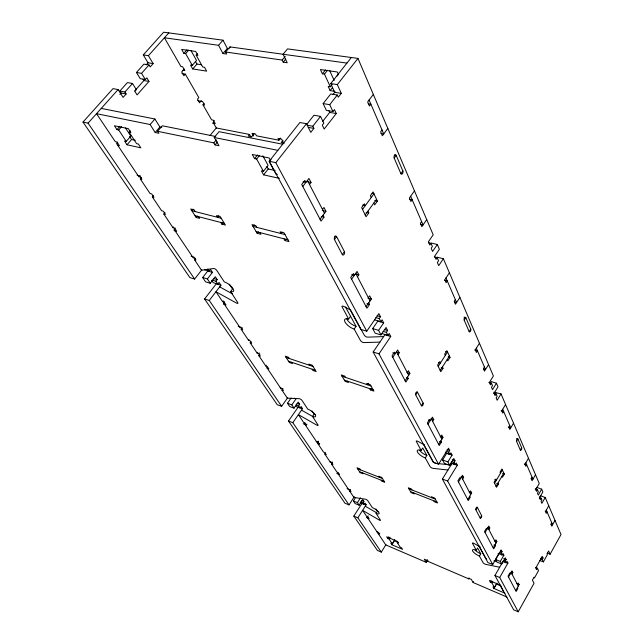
<?xml version="1.0" encoding="UTF-8"?>
<svg xmlns="http://www.w3.org/2000/svg" width="644" height="644" viewBox="0 0 644 644"><rect width="100%" height="100%" fill="white"/><g stroke="black" fill="none" stroke-linecap="round" stroke-linejoin="round"><path stroke-width="0.97" d="M503.181 561.085L494.946 575.503L513.646 609.804L518.219 611.8L534.005 583.303L532.427 580.123L534.061 577.177L534.456 577.974L538.521 570.648L537.362 568.225L535.526 567.477M547.36 553.156L550.097 554.243L561.013 534.528L545.218 497.49L540.485 495.759L539.237 497.949M537.362 568.225L536.541 569.69L535.76 568.064L542.272 556.368L543.037 558.01L542.224 559.467L543.367 561.906L547.384 554.669L547.006 553.856L548.608 550.966L550.097 554.243M517.414 584.494L518.259 582.981L519.104 584.607L515.715 590.653M551.844 523.017L551.039 524.449L551.787 526.172L554.999 520.433M508.51 576.976L511.98 570.842L512.849 572.524L511.988 574.046M548.752 505.79L545.46 511.602L546.233 513.381L547.054 511.932L545.186 511.231M502.988 561.552L506.168 562.856L507.045 561.31L507.939 563.033L499.712 577.507L518.219 611.8M545.218 497.49L541.886 503.35L541.089 501.531L541.926 500.058L541.137 498.223L539.551 497.643M504.944 593.205L493.868 588.455L495.952 584.784M493.868 588.455L492.99 586.885L494.487 587.521L496.999 583.11M506.168 562.856L505.266 561.125L506.152 559.58L505.25 557.833L501.7 564.047L500.324 561.431L503.89 555.209L502.98 553.438L502.087 554.999L498.078 553.365M535.446 489.963L536.895 487.444L541.668 489.174L538.287 495.075L537.482 493.207L538.328 491.726L537.523 489.851L535.124 488.981M494.487 587.521L491.847 582.764L490.342 582.128L491.187 580.646M491.847 582.764L492.692 581.282M541.137 498.223L540.292 499.696L539.495 497.852L542.86 491.96L541.668 489.174M492.716 564.547L447.636 481.036L457.329 465.218L452.08 463.302L442.388 479.056L487.886 562.542L492.716 564.547L501.137 549.887L502.062 551.667L501.169 553.228L502.087 554.999M537.523 489.851L536.669 491.34L535.848 489.456L539.261 483.523L501.04 393.911L493.908 392.212M501.7 564.047L496.918 562.075L495.526 559.459L499.092 553.252M507.061 597.101L473.107 582.49L473.606 581.629M493.207 547.923L496.854 541.612L495.912 539.785L494.995 541.363M535.51 474.741L532.057 480.714L531.22 478.782L532.089 477.285M495.035 544.768L495.51 545.677L493.682 548.833L484.57 531.533L486.453 528.322L486.945 529.271M427.254 560.666L426.256 562.333L424.283 559.209L427.036 560.393L427.527 561.174L468.848 578.908L469.267 578.191M479.426 556.078L480.754 553.792L477.566 547.972L476.222 550.274A6.255 1.868 31.1 0 0 472.64 551.039A6.255 1.868 31.1 0 0 479.426 556.078L483.064 562.671A1.86 0.547 31 0 0 485.648 564.345L499.664 567.243M485.069 532.483L488.82 526.076L489.802 527.975L488.868 529.569M528.491 458.262L524.949 464.324L525.818 466.328L526.695 464.807L524.24 463.946M496.049 486.268L503.825 473.123M497.925 483.097L498.408 484.111L496.54 487.275L494.093 482.203L495.977 479.023L496.468 480.046L494.793 479.434M500.525 473.195L500.042 472.165L501.918 469.017L504.3 474.145L502.441 477.285L501.966 476.27M480.174 518.034L481.607 515.603L477.317 507.343A1.513 0.676 -69.6 0 0 476.198 507.81A1.513 0.676 -69.6 0 0 475.86 509.782L480.174 518.034A1.497 0.66 -69.5 0 0 481.277 517.551A1.497 0.66 -69.5 0 0 481.607 515.603M521.672 447.749L520.32 450.043L516.544 441.317A1.465 0.644 -71.5 0 1 516.891 439.361A1.465 0.644 -71.5 0 1 517.921 439.007L521.672 447.749A1.449 0.628 -71.3 0 1 521.334 449.673A1.449 0.628 -71.3 0 1 520.32 450.043M475.86 509.782L477.317 507.343M516.544 441.317L517.921 439.007L516.665 438.58M494.584 483.217L502.392 470.048M427.527 561.174L427.946 560.473M469.613 492.523L470.611 490.881L471.682 492.958L467.729 499.551M509.79 425.676L508.857 427.238L509.806 429.427L513.534 423.205M427.036 560.393L427.455 559.692M462.642 479.112L463.656 477.446L462.537 475.28L458.464 481.978M505.572 404.529L501.74 410.84L502.723 413.11L503.68 411.532L501.096 410.695M450.76 463.076L455.139 464.678L456.177 462.988L457.329 465.218M501.04 393.911L497.144 400.262L496.13 397.92L497.112 396.326L496.089 393.967L493.473 393.138M449.673 465.282L447.886 461.901L452.088 455.091L446.791 453.183L442.589 459.961L444.384 463.342L449.673 465.282L453.851 458.496L455.018 460.75L453.98 462.44L455.139 464.678M494.85 393.838L495.824 392.26M496.089 393.967L495.107 395.569L494.085 393.202L498.021 386.811L496.484 383.228L491.219 381.586L490.229 383.18M445.431 452.909L449.858 454.503L450.913 452.804L452.088 455.091M496.484 383.228L492.531 389.628L491.493 387.229L492.483 385.619L491.444 383.204L488.796 382.383M438.572 464.227L378.994 353.846L390.739 336.506L384.903 334.743L373.15 352.01L433.235 462.263L438.572 464.227L448.522 448.2L449.721 450.51L448.667 452.209L449.858 454.503M491.444 383.204L490.446 384.814L489.392 382.391L493.393 375.959L443.394 258.727L437.582 257.294L435.634 257.528M392.204 543.761L389.057 539.004L387.728 538.432L386.666 536.838L397.38 541.387L398.427 542.989L397.082 542.417L400.198 547.183L401.534 547.754L402.556 549.332L391.922 544.768L390.884 543.198L392.204 543.761L394.74 539.68M391.922 544.768L394.45 540.694L397.992 542.2M387.728 538.432L388.751 536.798M389.057 539.004L390.079 537.362M381.304 552.125L357.839 517.8L366.154 504.816L362.137 503.165L353.822 516.11L377.408 550.427L381.304 552.125L385.941 544.663M438.636 444.344L442.959 437.437L441.728 435.054L440.641 436.777M488.555 364.625L484.497 371.113L483.411 368.61L484.433 366.983M440.802 440.882L441.422 442.066L439.256 445.519L427.35 422.915L429.588 419.405L430.24 420.653L428.413 420.025M425.281 457.964L426.851 455.461L422.738 447.95L421.144 450.47A7.036 2.431 32.4 0 0 417.513 452.128A7.036 2.431 32.4 0 0 425.281 457.964L429.967 466.449A2.085 0.708 32.2 0 0 432.889 468.333L447.942 470.023M426.256 562.333L385.78 544.921L378.02 533.353L378.455 532.669M378.02 533.353L379.34 533.908L379.767 533.232M432.639 421.385L433.75 419.638L432.462 417.151L428.002 424.163M366.46 517.534L369.125 518.645L367.998 516.979L366.661 516.416L362.604 510.362L379.002 519.917A1.723 0.483 32.8 0 0 380.499 520.263L376.096 513.365L377.44 511.247L375.927 508.937M368.102 515.876L367.225 517.253L377.489 532.548M479.45 343.276L475.272 349.853L476.399 352.453L477.446 350.811L474.725 350.006M366.154 504.816L365.019 503.101L364.134 504.485L362.991 502.771L363.884 501.378L362.741 499.647L359.151 505.226L355.118 503.552L353.363 500.96L355.424 497.78M442.396 366.943L443.032 368.279L440.802 371.725L437.59 365.059L439.836 361.59L440.48 362.934L438.62 362.363M445.318 355.472L444.682 354.12L446.912 350.682L450.035 357.412L447.83 360.833L447.202 359.497M359.151 505.226L357.412 502.626L360.495 497.836M421.401 405.712L423.116 403.047L417.449 392.156A1.731 0.902 -71.7 0 0 416.064 392.502A1.731 0.902 -71.7 0 0 415.71 394.836L421.401 405.712A1.707 0.877 -71.4 0 0 422.762 405.35A1.707 0.877 -71.4 0 0 423.116 403.047M464.203 320.165L465.829 317.653A1.674 0.837 -74.1 0 0 464.574 317.87A1.674 0.837 -74.1 0 0 464.203 320.165L469.138 331.579L470.74 329.084L465.829 317.653L463.978 317.138M438.234 366.404L447.54 352.035L445.68 351.479M298.212 407.064L288.48 421.047L344.959 503.214L349.024 504.904L354.337 496.693M440.166 370.405L449.415 356.076M415.71 394.836L417.449 392.156M376.096 513.365A5.82 1.666 32.9 0 0 378.809 512.374A5.82 1.666 32.9 0 0 372.304 507.585L367.861 500.807A1.763 0.515 33 0 0 365.381 499.197L353.894 497.377L349.628 491.018L350.545 489.609M407.258 372.546L408.449 370.735L409.874 373.496L405.124 380.725M455.332 299.629L454.213 301.328L455.461 304.209L459.913 297.447M407.499 377.102L408.216 378.479L405.841 382.093L392.027 355.866L394.49 352.188L395.247 353.637L392.776 352.864M332.489 462.585L331.523 464.034L332.924 464.582L331.636 462.666L332.119 461.941M397.976 354.683L399.2 352.856L397.702 349.974L392.784 357.307M331.636 462.666L330.235 462.118L330.718 461.394M330.235 462.118L324.809 454.02L325.542 452.933M368.449 383.301L367.458 384.774L366.718 383.478L370.252 384.661L373.914 391.109L370.397 389.918L371.379 388.453M449.407 272.815L444.811 279.665L446.123 282.668L447.266 280.961L444.392 280.212M382.085 333.6L387.938 335.363L389.185 333.512L390.739 336.506M318.136 441.124L317.146 442.589L304.234 423.35M319.738 443.41L319.239 444.143L317.886 442.13L318.386 441.39M324.809 454.02L326.218 454.575L324.906 452.603L323.489 452.056L317.822 443.595L318.313 442.863M443.394 258.727L438.725 265.626L437.373 262.511L438.548 260.78L437.196 257.648L434.273 256.924M387.938 335.363L386.368 332.352L387.632 330.501L386.062 327.474L380.99 334.92L375.114 333.141L372.691 328.585L377.803 321.155L383.695 322.894L378.592 330.356L380.99 334.92M437.196 257.648L436.012 259.379L434.644 256.232L439.377 249.292L437.332 244.511L431.456 243.102M436.801 258.437L437.582 257.294M374.913 319.939L380.821 321.686L382.101 319.818L383.695 322.894M437.332 244.511L432.575 251.458L431.19 248.262L432.382 246.515L430.989 243.287L428.461 242.683M380.821 321.686L379.219 318.587L380.499 316.719L378.889 313.604L366.766 331.193L360.825 329.398L269.2 161.266L299.887 122.513L306.488 123.712L310.77 132.366L313.878 128.398L312.815 126.24L307.18 125.218M430.989 243.287L429.79 245.034L428.381 241.798L433.195 234.81L357.967 58.395L287.514 48.896L283.086 54.249L287.224 62.766L283.215 62.186L282.177 60.069L225.585 52.003L229.964 46.899L346.931 63.096M303.219 423.752L306.383 424.943L306.898 424.195M306.383 424.943L304.966 422.834L303.525 422.295L298.397 414.647L316.582 424.992A1.932 0.62 34.3 0 0 318.16 425.225L312.541 416.459L314.119 414.173L311.994 410.912M379.888 342.109L363.788 342.576A2.399 0.95 34.6 0 1 360.423 340.426L354.168 329.084L356.068 326.347L345.426 306.938M295.733 406.396L300.08 407.982L301.126 406.485L302.559 408.658L292.819 422.681L349.024 504.904M291.152 397.992L287.457 403.257L289.671 406.541L294.034 408.143L298.236 402.122L299.685 404.311L298.639 405.809L300.08 407.982M366.082 306.625L371.363 299.058L369.688 295.821L368.368 297.713M426.731 219.636L421.82 226.672L420.363 223.315L421.595 221.544M368.73 302.833L369.567 304.435L366.927 308.226L350.706 277.435L353.451 273.579L354.345 275.286L351.729 274.577M294.034 408.143L291.829 404.851L296.047 398.813L294.3 398.185M354.168 329.084A8.13 3.268 35 0 1 345.087 322.161A8.13 3.268 35 0 1 348.629 319.038L350.553 316.293M204.575 298.977L209.26 300.45L220.948 285.26L216.255 283.851L204.575 298.977L277.25 404.714L281.645 406.332L287.747 397.654M312.541 416.459A6.545 2.117 34.5 0 0 315.125 414.615A6.545 2.117 34.5 0 0 307.727 409.117L302.068 400.488A1.988 0.652 34.8 0 0 299.283 398.692L287.361 398.193L281.943 390.119L283.022 388.59M357.476 276.751L358.837 274.843L357.074 271.446L351.6 279.134M414.462 190.882L409.383 198.014L410.912 201.54L412.176 199.753L409.576 199.189M267.131 368.279L268.846 368.875L267.236 366.476L265.739 365.953L266.302 365.18M334.461 239.56L336.619 236.63A2.045 1.232 -76.5 0 0 334.824 236.726A2.045 1.232 -76.5 0 0 334.461 239.56L342.31 254.549L344.419 251.635L336.619 236.63L334.767 236.163M394.184 158.11L396.181 155.389A1.988 1.127 -79.4 0 0 394.571 155.325A1.988 1.127 -79.4 0 0 394.184 158.11L400.914 173.671L402.87 170.974L396.181 155.389L394.305 155.027M365.18 214.935L376.547 199.318M367.925 211.168L368.795 212.987L366.058 216.754L361.646 207.609L364.415 203.826L365.293 205.669L362.62 205.066M371.242 197.523L370.372 195.671L373.109 191.928L377.392 201.145L374.687 204.873L373.834 203.045M259.951 354.071L258.816 355.633L260.329 356.148L258.679 353.685L257.165 353.17L257.737 352.389M362.532 209.445L373.971 193.788L372.127 193.385M258.679 353.685L259.25 352.904M251.055 341.586L250.186 342.769L251.707 343.276L250.009 340.748L248.487 340.241L249.067 339.452M322.998 215.249L323.996 217.157L321.034 221.117L301.722 184.458L304.821 180.425L305.884 182.461L303.107 181.85M248.487 340.241L241.17 329.326L242.345 327.74M322.483 209.437L323.972 207.457L325.953 211.296L320.036 219.218M382.021 129.951L380.644 131.795L382.367 135.755L387.833 128.438M282.153 232.162L281.082 233.571L280.068 231.8L283.98 232.798L288.979 241.605L285.091 240.598L286.306 238.988M224.539 301.786L223.557 303.074L240.293 328.021M309.523 184.49L311.052 182.494L308.959 178.444L302.793 186.486M195.502 258.252L194.407 259.621L201.532 270.238L213.663 268.5A2.31 0.845 37.7 0 1 216.843 270.536L224.289 281.887A7.567 2.753 37.3 0 1 232.862 288.335A7.567 2.753 37.3 0 1 230.6 291.515L237.99 303.01A2.23 0.797 36.9 0 1 236.348 302.994L215.957 291.748L222.639 301.706L223.251 300.893M230.6 291.515L232.492 289.035L229.361 284.229M373.343 94.443L367.66 101.865L369.471 106.035L370.888 104.175L368.118 103.732M212.182 280.092L215.941 281.219L217.197 279.601L215.305 276.743L210.258 283.255L205.549 281.831L202.651 277.532L207.73 271.027L212.456 272.42L207.376 278.949L202.651 277.532M211.707 280.518L213.132 282.644L217.825 284.06L219.081 282.442L220.948 285.26M256.795 227.356L255.765 225.601L251.997 224.643L257.157 233.329L258.365 231.76M254.171 224.917L253.036 226.39L284.986 234.577M351.366 57.501L330.71 83.583L337.319 84.589L341.296 93.364L338.293 97.196L337.295 95.022L330.718 93.968L323.151 103.579L326.371 110.406L332.924 111.525L334.437 109.593L336.265 113.521L324.173 129.074L322.29 125.161L323.819 123.205L320.551 116.387L313.966 115.236L306.834 124.292M204.534 269.764L209.268 271.156L210.532 269.522L212.456 272.42M229.192 48.686L227.34 48.429L222.985 40.194L163.657 32.2L143.29 54.893L148.418 55.674L153.143 63.603L150.189 66.928L149.006 64.964L143.886 64.142L136.439 72.49L140.239 78.665L145.335 79.534L146.816 77.86L148.989 81.418L137.083 94.901L134.862 91.359L136.367 89.661L132.511 83.487L127.415 82.593L119.824 91.086L124.92 92.02L126.16 93.968L123.109 97.397L118.102 89.564L112.998 88.639L82.987 122.078L189.891 277.604L194.633 279.045L201.854 269.82M322.467 121.684L329.72 112.402L336.265 113.521M332.924 94.612L334.719 92.325L341.296 93.364M312.815 126.24L320.551 116.387M323.151 103.579L329.728 104.674L337.295 95.022M269.2 161.266L275.793 162.658L306.488 123.712M337.319 84.589L357.967 58.395M269.876 160.96L271.06 159.462M337.134 75.992L338.382 74.414M279.383 178.34L263.597 174.862L261.359 170.845L263.436 171.296L268.097 165.395L262.816 155.751M335.041 91.376L330.114 90.595L328.199 86.441L330.275 86.771L332.119 84.436M220.795 222.446L221.85 224.152L223.057 222.623M263.597 174.862L268.242 168.986L275.125 170.467M330.114 90.595L332.562 87.504M282.958 140.352L281.195 142.574L283.907 143.105M218.815 215.78L217.6 217.31L216.521 215.587L220.119 216.505L225.424 225.078L221.85 224.152M253.47 135.997L252.037 133.372L255.523 134.049L256.481 135.812L278.916 140.199L280.615 138.058M270.504 160.493L269.144 157.989L252.247 154.463L254.549 158.609L257.511 154.906M338.494 74.583L337.335 71.999L320.398 69.536L322.37 73.81L325.478 69.914M254.549 158.609L256.634 159.044L259.596 155.341M322.37 73.81L324.463 74.116L327.571 70.22M195.269 211.594L194.182 209.888L190.713 209.002L196.154 217.471L197.354 215.973M175.176 227.984L174.089 229.328L193.409 258.123M193.071 209.155L191.807 210.709L221.182 218.236M254.018 133.872L251.675 136.77L248.206 136.085L249.534 134.459L250.967 137.075M164.985 212.625L163.834 214.033L173.019 227.734L173.703 226.897M215.692 136.504L162.344 125.773L157.603 131.296L213.832 142.871L215.032 144.916L217.527 141.897M283.215 62.186L285.775 59.079M215.032 144.916L219.032 145.745L214.219 137.478L219.024 131.666L282.684 144.24M213.832 142.871L216.336 139.845M282.177 60.069L285.236 56.374M209.976 135.554L216.279 127.963L249.534 134.459M163.834 214.033L165.468 214.468L163.27 211.184L161.636 210.757L152.33 196.887L153.393 195.615M140.255 175.78L139.088 177.148L116.54 143.532L117.755 142.139M152.33 196.887L153.98 197.305L151.71 193.925L150.06 193.506L140.263 178.895L141.471 177.462M212.448 123.117L215.281 123.664L213.277 120.17L211.618 119.856L202.957 104.803L204.084 103.467M201.339 100.673L199.527 102.807L197.442 99.184L198.803 97.582L185.311 74.116L181.938 73.569M117.546 145.335L119.462 145.753L116.975 142.042L115.292 141.672L96.52 113.69L150.141 124.525L155.188 132.527L159.905 127.021L161.741 127.391M182.896 70.293L184.828 70.599L182.638 66.783L180.94 66.509L164.421 37.787L218.574 45.297L222.969 53.524L227.34 48.429M150.141 124.525L154.906 119.003L159.905 127.021M218.574 45.297L222.985 40.194M125.483 127.931L130.829 136.109L126.24 141.398L124.525 141.028L127.013 144.779L131.577 139.507L135.264 140.303M190.89 50.377L196.525 60.447L192.266 65.358L190.535 65.092L192.717 68.948L196.959 64.054L201.612 64.77M184.224 69.069L181.721 71.951L183.902 75.734L185.311 74.116M127.013 144.779L140.827 147.822L138.363 144.039L136.617 143.66L129.114 132.173L130.281 130.829M192.717 68.948L206.66 71.146L204.502 67.258L202.739 66.984L196.154 55.175L197.394 53.758M129.114 132.173L130.861 132.543L128.333 128.655L114.407 125.757L116.967 129.613L119.873 126.296M196.154 55.175L197.925 55.432L195.712 51.448L181.648 49.403L183.886 53.363L186.977 49.846M116.967 129.613L118.689 129.975L121.595 126.651M183.886 53.363L185.633 53.621L188.716 50.103M134.644 90.989L143.894 80.548L148.989 81.418M124.92 92.02L132.511 83.487M136.439 72.49L141.543 73.335L149.006 64.964M119.848 94.402L121.064 93.034L126.16 93.968M146.26 64.778L148.031 62.79L153.143 63.603M82.987 122.078L88.059 123.141L118.102 89.564M148.418 55.674L168.8 32.892M383.647 336.579L367.523 337.15A2.391 0.958 34.6 0 1 364.166 335.001L350.296 309.547M451.05 464.976L435.98 463.374A2.077 0.716 32.2 0 1 433.058 461.49L423.704 444.312M222.969 53.524L226.672 54.056L225.585 52.003M197.797 100.649L202.562 101.502L204.631 105.109L202.957 104.803M380.926 133.421L383.735 133.92L369.084 100.005M308.243 127.367L313.878 128.398M101.245 108.409L154.906 119.003M493.892 560.924L496.693 561.488M214.219 137.478L277.854 150.342M155.188 132.527L158.859 133.284L157.603 131.296M277.411 174.339L276.002 174.033L269.281 161.708M307.365 181.689L311.052 182.494M374.736 200.558L377.392 201.145M420.395 224.297L423.052 224.909L410.655 196.227M366.13 212.375L368.795 212.987M322.33 210.443L325.953 211.296M321.276 216.505L323.996 217.157M137.092 175.2L139.579 175.796L141.922 179.298L140.263 178.895M195.076 215.788L224.37 223.379M256.127 231.607L287.989 239.858M196.154 217.471L199.608 218.364L198.529 216.682M257.157 233.329L260.909 234.303L259.886 232.573M355.351 273.901L358.837 274.843M454.696 302.004L456.58 302.511L445.962 277.942M173.019 227.734L174.645 228.177L176.77 231.349L174.001 230.592M367.933 298.083L371.363 299.058M367 303.702L369.567 304.435M191.123 256.256L193.997 257.085L196.009 260.087L194.407 259.621M377.118 315.737L380.499 316.719M375.83 317.597L379.219 318.587M213.43 278.474L217.197 279.601M384.283 329.503L387.632 330.501M383.019 331.354L386.368 332.352M372.691 328.585L378.592 330.356M448.184 356.857L450.035 357.412M483.733 368.94L485.512 369.487L476.319 348.203M396.318 351.962L399.2 352.856M441.18 367.7L443.032 368.279M222.639 301.706L224.201 302.189L226.036 304.934L223.371 304.097M373.15 352.01L378.994 353.846M407.04 372.586L409.874 373.496M406.332 377.859L408.216 378.479M238.191 326.323L240.961 327.224L242.699 329.825L241.17 329.326M508.197 427.02L510.74 427.874L502.698 409.262M286.081 357.428L313.008 366.476M342.036 376.233L370.984 385.957M288.512 361.212L315.375 370.292M344.323 380.073L373.182 389.829M431.013 418.697L433.75 419.638M440.271 436.495L442.959 437.437M439.627 441.43L441.422 442.066M280.116 387.728L281.895 388.364L283.416 390.642L281.943 390.119M531.083 478.556L532.926 479.216L525.834 462.803M447.065 449.552L449.721 450.51M446.002 451.259L448.667 452.209M502.634 473.549L504.3 474.145M297.069 403.361L299.685 404.311M452.386 459.792L455.018 460.75M296.023 404.859L298.639 405.809M451.347 461.474L453.98 462.44M287.457 403.257L291.829 404.851M299.082 407.386L302.559 408.658M442.589 459.961L447.886 461.901M496.741 483.499L498.408 484.111M461.064 476.48L463.656 477.446M288.48 421.047L292.819 422.681M442.388 479.056L447.636 481.036M469.13 491.992L471.682 492.958M550.829 524.071L552.592 524.731L546.289 510.145M316.188 441.478L317.886 442.13M317.822 443.595L319.239 444.143M357.613 468.751L382.343 478.403M408.884 488.764L435.231 499.052M359.489 471.674L384.162 481.342M410.631 491.71L436.914 502.006M488.152 527.323L489.802 527.975M336.804 473.404L339.573 474.507L338.317 472.64L336.925 472.084L331.523 464.034M541.202 557.277L543.037 558.01M540.396 558.726L542.224 559.467M495.236 540.96L496.854 541.612M539.712 560.441L543.367 561.906M493.892 545.017L495.51 545.677M347.06 488.675L349.797 489.778L350.996 491.573L349.628 491.018M500.452 551.014L502.062 551.667M499.559 552.576L501.169 553.228M501.491 554.226L503.89 555.209M361.461 500.388L363.884 501.378M503.761 558.598L506.152 559.58M360.576 501.773L362.991 502.771M503.68 560.473L505.266 561.125M504.767 561.737L507.939 563.033M360.109 502.835L364.134 504.485M353.363 500.96L357.412 502.626M495.526 559.459L500.324 561.431M511.28 571.872L512.849 572.524M516.778 583.625L519.104 584.607M353.822 516.11L357.839 517.8M494.946 575.503L499.712 577.507M376.515 531.558L378.261 532.306L379.34 533.908M500.694 585.307L489.448 580.526L490.342 582.128M496.371 584.052L500.992 586.016M349.909 309.724L343.985 306.528A2.487 1.014 35.4 0 0 341.9 306.504L348.629 319.038M219.701 286.878L232.428 293.881M424.195 444.851L418.117 441.446A2.141 0.757 32.6 0 0 416.177 441.164L421.144 450.47M301.521 410.148L313.628 417.022M480.094 546.917L474.209 543.528A1.9 0.58 31.2 0 0 472.406 543.101L476.222 550.274M365.269 506.2L376.482 512.713M88.059 123.141L194.633 279.045M209.26 300.45L281.645 406.332M207.376 278.949L210.258 283.255M250.186 342.769L257.165 353.17M258.816 355.633L265.739 365.953M266.544 367.152L281.178 388.976M337.553 473.026L349.024 490.124M207.811 268.967L209.268 271.156M215.941 281.219L217.825 284.06M118.689 129.975L126.24 141.398M129.605 136.496L131.577 139.507M289.269 358.499L288.456 357.235L285.268 356.164L289.317 362.467L292.489 363.538L291.692 362.282M360.535 469.895L359.916 468.913L356.977 467.769L360.117 472.648L363.031 473.791L362.411 472.825M119.824 91.086L121.064 93.034M309.732 365.373L308.935 364.102L312.219 365.204L316.156 371.556L312.887 370.445L312.099 369.181M379.332 477.228L378.72 476.246L381.731 477.421L384.766 482.316L381.763 481.14L381.159 480.166M143.024 79.123L143.894 80.548M141.543 73.335L145.335 79.534M143.29 54.893L148.031 62.79M345.458 377.384L344.693 376.096L341.272 374.945L345.079 381.345L348.485 382.496L347.728 381.224M411.999 489.979L411.419 488.997L408.296 487.782L411.21 492.684L414.317 493.908L413.746 492.926M468.848 578.908L468.397 578.127L471.287 579.367L473.107 582.49M216.529 128.389L213.623 123.342A1.771 1.232 -82.7 0 1 214.291 120.5M284.093 238.852L285.091 240.598M369.664 388.638L370.397 389.918M432.027 497.804L431.464 496.814L434.668 498.062L437.469 502.98L434.273 501.732L433.71 500.75M185.633 53.621L192.266 65.358M195.663 61.735L196.959 64.054M256.634 159.044L263.436 171.296M266.914 166.563L268.242 168.986M478.999 545.838L485.697 558.123A1.851 0.547 31 0 0 486.775 559.129M500.911 586.628L503.503 591.385M275.793 162.658L366.766 331.193M229.964 46.899L230.23 47.406M278.916 140.199L277.975 138.412L281.589 139.112L283.907 143.548M460.508 478.629L459.937 477.542L457.9 480.899L468.269 500.581L470.249 497.281L469.709 496.25M510.249 573.901L509.806 573.063L508.068 576.139L516.142 591.458L517.832 588.431L517.414 587.626M307.421 180.449L324.479 213.269M355.713 273.362L370.042 300.941M396.479 351.801L408.69 375.299M431.351 418.898L441.881 439.16M461.523 476.954L470.7 494.6M487.886 527.678L495.944 543.19M511.111 572.371L518.259 586.112M328.987 110.832L329.72 112.402M329.728 104.674L332.924 111.525M324.463 74.116L330.275 86.771M330.71 83.583L334.719 92.325M329.639 70.47L334.164 80.428M470.74 329.084A1.658 0.821 -73.8 0 1 470.378 331.346A1.658 0.821 -73.8 0 1 469.138 331.579M402.87 170.966A1.956 1.103 -78.7 0 1 402.484 173.703A1.956 1.103 -78.7 0 1 400.914 173.671M356.068 326.347A8.114 3.284 35 0 1 346.681 318.764M426.851 455.461A7.028 2.447 32.4 0 1 419.453 450.204M480.754 553.792A6.255 1.876 31.1 0 1 475.119 550.161M344.419 251.635A2.013 1.199 -75.9 0 1 344.057 254.428A2.013 1.199 -75.9 0 1 342.31 254.549M315.415 414.535A6.537 2.133 34.5 0 1 314.119 414.173M378.656 511.666A5.812 1.674 32.9 0 1 377.44 511.247"/></g></svg>
